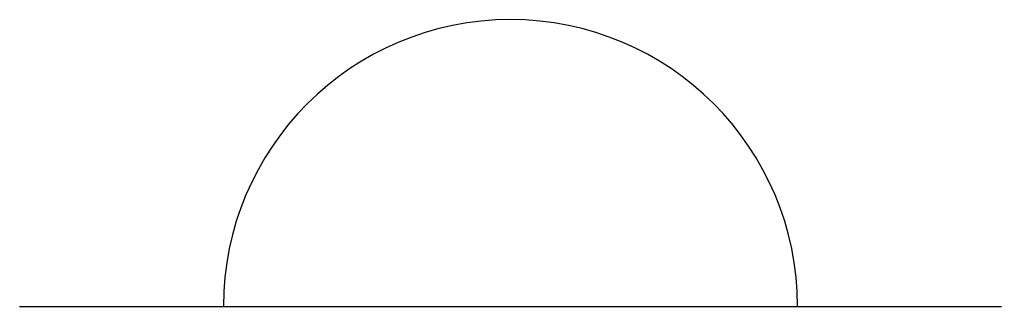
# Model space of a CAD drawing. Extents: x -0.107 to 0.107, y 0 to 0.062.
import ezdxf

# ---------------------------------------------------------------- set-up
doc = ezdxf.new("R2010")
doc.units = 0
doc.header["$MEASUREMENT"] = 0
doc.layers.get('0').update_dxf_attribs({"linetype": 'CONTINUOUS'})

msp = doc.modelspace()

# ---------------------------------------------------------------- linework, layer by layer
msp.add_line((-0.10685, 0), (0.10685, 0))
msp.add_arc((0, 0), 0.0625, 0, 180)

doc.saveas('drawing.dxf')
